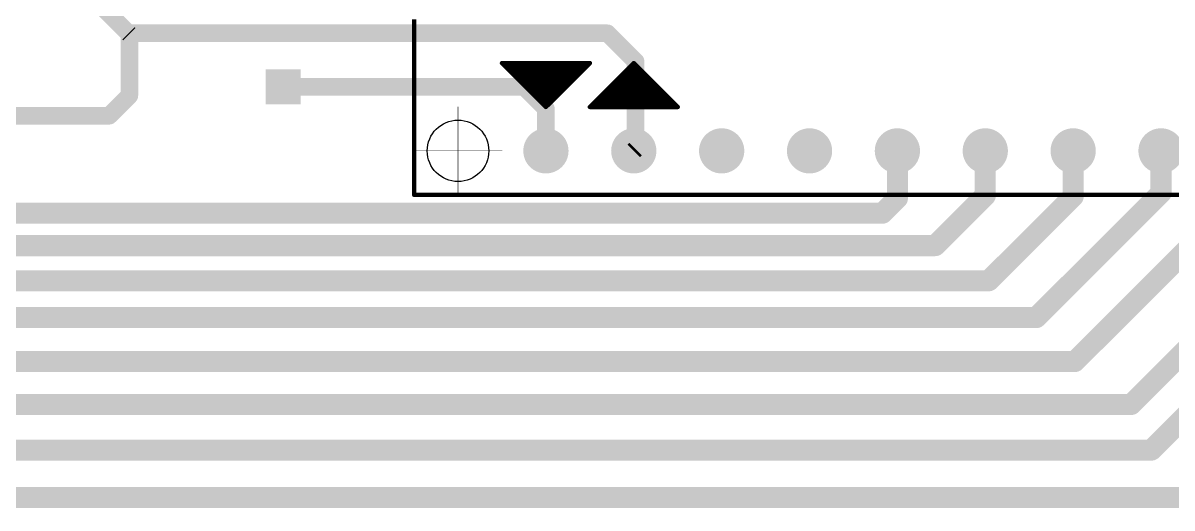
# Model space of a CAD drawing. Extents: x 0 to 165, y 0 to 217.
# Drawn here: x 100.43 to 133.64, y 95.07 to 109.11 of the extents above; entities that cross this region are included whole.
import ezdxf

# ---------------------------------------------------------------- set-up
doc = ezdxf.new("R2010")
doc.units = 0
for name, color, linetype in [('16', 175, 'CONTINUOUS'), ('17', 82, 'CONTINUOUS'), ('18', 82, 'CONTINUOUS'), ('20', 7, 'CONTINUOUS'), ('21', 253, 'CONTINUOUS')]:
    doc.layers.add(name, color=color, linetype=linetype)

# ---------------------------------------------------------------- blocks, each defined once
blk = doc.blocks.new('ROUNDP')
at = {"const_width": 0.5}
blk.add_lwpolyline([(0, -0.25, 1), (0, 0.25, 1), (0, -0.25)], format="xyb", dxfattribs=at)
blk = doc.blocks.new('SQUAREV')
blk.add_solid([(-0.5, -0.5), (0.5, -0.5), (-0.5, 0.5), (0.5, 0.5)])

msp = doc.modelspace()

# ---------------------------------------------------------------- linework, layer by layer
at = {"layer": '16'}
for points, const_width in [([(102.7938, 109.4994), (103.4796, 108.8136)], 0.508), ([(103.4796, 108.8136), (117.3226, 108.8136)], 0.508), ([(103.505, 108.7882), (103.4796, 108.8136)], 0.508), ([(103.505, 107.0102), (103.505, 108.7882)], 0.508), ([(117.3226, 108.8136), (118.1354, 108.0008)], 0.508), ([(118.1354, 108.0008), (118.1354, 105.4608)], 0.508), ([(107.95, 107.2642), (114.9096, 107.2642)], 0.508), ([(114.9096, 107.2642), (115.5446, 106.6292)], 0.508), ([(102.9208, 106.426), (103.505, 107.0102)], 0.508), ([(75.565, 106.426), (102.9208, 106.426)], 0.508), ([(115.5446, 106.6292), (115.5446, 105.41)], 0.508), ([(118.1354, 105.4608), (118.0846, 105.41)], 0.508), ([(125.7046, 105.41), (125.7046, 104.0384)], 0.6096), ([(128.2446, 105.41), (128.2446, 104.1146)], 0.6096), ([(130.7846, 105.41), (130.7846, 104.0892)], 0.6096), ([(133.3246, 105.41), (133.3246, 104.1908)], 0.6096), ([(140.9446, 104.648), (133.0452, 96.7486)], 0.6096), ([(135.8646, 104.3432), (130.8354, 99.314)], 0.6096), ([(125.7046, 104.0384), (125.2728, 103.6066)], 0.6096), ([(128.2446, 104.1146), (126.7968, 102.6668)], 0.6096), ([(130.7846, 104.0892), (128.3462, 101.6508)], 0.6096), ([(133.3246, 104.1908), (129.7178, 100.584)], 0.6096), ([(138.4046, 104.013), (132.461, 98.0694)], 0.6096), ([(125.2728, 103.6066), (76.7842, 103.6066)], 0.6096), ([(126.7968, 102.6668), (79.1972, 102.6668)], 0.6096), ([(128.3462, 101.6508), (82.1944, 101.6508)], 0.6096), ([(129.7178, 100.584), (84.4042, 100.584)], 0.6096), ([(130.8354, 99.314), (86.5378, 99.314)], 0.6096), ([(132.461, 98.0694), (89.027, 98.0694)], 0.6096), ([(133.0452, 96.7486), (91.948, 96.7486)], 0.6096), ([(134.112, 95.377), (94.6658, 95.377)], 0.6096)]:
    msp.add_lwpolyline(points, dxfattribs=dict(at, const_width=const_width))
for points, const_width in [([(103.4796, 108.9406, 1), (103.4796, 108.6866)], 0.254), ([(103.5694, 108.9034, 1), (103.3898, 108.7238)], 0.254), ([(103.632, 108.7882, 1), (103.378, 108.7882)], 0.254), ([(103.3898, 108.7238, 1), (103.5694, 108.9034)], 0.254), ([(103.4152, 108.6984, 1), (103.5948, 108.878)], 0.254), ([(117.4124, 108.9034, 1), (117.2328, 108.7238)], 0.254), ([(117.3226, 108.6866, 1), (117.3226, 108.9406)], 0.254), ([(118.2624, 108.0008, 1), (118.0084, 108.0008)], 0.254), ([(118.0456, 107.911, 1), (118.2252, 108.0906)], 0.254), ([(107.95, 107.3912, 1), (107.95, 107.1372)], 0.254), ([(114.9994, 107.354, 1), (114.8198, 107.1744)], 0.254), ([(114.9096, 107.1372, 1), (114.9096, 107.3912)], 0.254), ([(103.378, 107.0102, 1), (103.632, 107.0102)], 0.254), ([(103.5948, 106.9204, 1), (103.4152, 107.1)], 0.254), ([(102.831, 106.5158, 1), (103.0106, 106.3362)], 0.254), ([(102.9208, 106.299, 1), (102.9208, 106.553)], 0.254), ([(115.6716, 106.6292, 1), (115.4176, 106.6292)], 0.254), ([(115.4548, 106.5394, 1), (115.6344, 106.719)], 0.254), ([(117.9948, 105.4998, 1), (118.1744, 105.3202)], 0.254), ([(118.2252, 105.371, 1), (118.0456, 105.5506)], 0.254), ([(125.857, 105.41, 1), (125.5522, 105.41)], 0.3048), ([(128.397, 105.41, 1), (128.0922, 105.41)], 0.3048), ([(130.937, 105.41, 1), (130.6322, 105.41)], 0.3048), ([(133.477, 105.41, 1), (133.1722, 105.41)], 0.3048), ([(115.4176, 105.41, 1), (115.6716, 105.41)], 0.254), ([(118.0084, 105.4608, 1), (118.2624, 105.4608)], 0.254), ([(125.8124, 103.9306, 1), (125.5968, 104.1462)], 0.3048), ([(128.3524, 104.0068, 1), (128.1368, 104.2224)], 0.3048), ([(130.8924, 103.9814, 1), (130.6768, 104.197)], 0.3048), ([(133.1722, 104.1908, 1), (133.477, 104.1908)], 0.3048), ([(133.4324, 104.083, 1), (133.2168, 104.2986)], 0.3048), ([(125.5522, 104.0384, 1), (125.857, 104.0384)], 0.3048), ([(128.0922, 104.1146, 1), (128.397, 104.1146)], 0.3048), ([(130.6322, 104.0892, 1), (130.937, 104.0892)], 0.3048), ([(125.165, 103.7144, 1), (125.3806, 103.4988)], 0.3048), ([(125.2728, 103.4542, 1), (125.2728, 103.759)], 0.3048), ([(126.7968, 102.5144, 1), (126.7968, 102.8192)], 0.3048), ([(126.689, 102.7746, 1), (126.9046, 102.559)], 0.3048), ([(128.2384, 101.7586, 1), (128.454, 101.543)], 0.3048), ([(128.3462, 101.4984, 1), (128.3462, 101.8032)], 0.3048), ([(129.61, 100.6918, 1), (129.8256, 100.4762)], 0.3048), ([(129.7178, 100.4316, 1), (129.7178, 100.7364)], 0.3048), ([(130.7276, 99.4218, 1), (130.9432, 99.2062)], 0.3048), ([(130.8354, 99.1616, 1), (130.8354, 99.4664)], 0.3048), ([(132.3532, 98.1772, 1), (132.5688, 97.9616)], 0.3048), ([(132.461, 97.917, 1), (132.461, 98.2218)], 0.3048), ([(132.9374, 96.8564, 1), (133.153, 96.6408)], 0.3048), ([(133.0452, 96.5962, 1), (133.0452, 96.901)], 0.3048)]:
    msp.add_lwpolyline(points, format="xyb", dxfattribs=dict(at, const_width=const_width))
at = {"layer": '20'}
msp.add_circle((113.0046, 105.41), 0.889, dxfattribs=at)
at = {"layer": '21'}
for points, const_width in [([(111.7346, 105.41), (111.7346, 109.22)], 0.127), ([(116.8146, 107.95), (114.2746, 107.95)], 0.127), ([(114.2746, 107.95), (115.5446, 106.68)], 0.127), ([(116.8146, 107.95), (114.2746, 107.95)], 0.127), ([(115.5446, 106.68), (116.8146, 107.95)], 0.127), ([(118.0846, 107.95), (116.8146, 106.68)], 0.127), ([(119.3546, 106.68), (118.0846, 107.95)], 0.127), ([(116.6876, 107.823), (114.4016, 107.823)], 0.127), ([(116.5606, 107.696), (114.5286, 107.696)], 0.127), ([(116.4336, 107.569), (114.6556, 107.569)], 0.127), ([(118.4656, 107.569), (117.7036, 107.569)], 0.127), ([(118.3386, 107.696), (117.8306, 107.696)], 0.127), ([(118.2116, 107.823), (117.9576, 107.823)], 0.127), ([(116.3066, 107.442), (114.7826, 107.442)], 0.127), ([(116.1796, 107.315), (114.9096, 107.315)], 0.127), ([(118.7196, 107.315), (117.4496, 107.315)], 0.127), ([(118.5926, 107.442), (117.5766, 107.442)], 0.127), ([(116.0526, 107.188), (115.0366, 107.188)], 0.127), ([(115.9256, 107.061), (115.1636, 107.061)], 0.127), ([(115.7986, 106.934), (115.2906, 106.934)], 0.127), ([(119.1006, 106.934), (117.0686, 106.934)], 0.127), ([(118.9736, 107.061), (117.1956, 107.061)], 0.127), ([(118.8466, 107.188), (117.3226, 107.188)], 0.127), ([(113.0046, 106.68), (113.0046, 104.14)], 0.0159), ([(115.6716, 106.807), (115.4176, 106.807)], 0.127), ([(116.8146, 106.68), (119.3546, 106.68)], 0.127), ([(119.2276, 106.807), (116.9416, 106.807)], 0.127), ([(111.7346, 104.14), (111.7346, 105.41)], 0.127), ([(114.2746, 105.41), (111.7346, 105.41)], 0.0159), ([(113.0046, 104.14), (111.7346, 104.14)], 0.127), ([(154.9146, 104.14), (113.0046, 104.14)], 0.127)]:
    msp.add_lwpolyline(points, dxfattribs=dict(at, const_width=const_width))
for points, const_width in [([(114.2971, 107.9725, 1), (114.2521, 107.9275)], 0.0635), ([(114.2746, 107.9818, 1), (114.2746, 107.9183)], 0.0635), ([(114.2746, 107.9818, 1), (114.2746, 107.9183)], 0.0635), ([(116.8371, 107.9275, 1), (116.7921, 107.9725)], 0.0635), ([(116.8146, 107.9183, 1), (116.8146, 107.9818)], 0.0635), ([(116.8146, 107.9183, 1), (116.8146, 107.9818)], 0.0635), ([(118.1071, 107.9725, 1), (118.0621, 107.9275)], 0.0635), ([(118.1071, 107.9275, 1), (118.0621, 107.9725)], 0.0635), ([(114.4016, 107.8548, 1), (114.4016, 107.7913)], 0.0635), ([(114.5286, 107.7278, 1), (114.5286, 107.6643)], 0.0635), ([(114.6556, 107.6008, 1), (114.6556, 107.5373)], 0.0635), ([(116.4336, 107.5373, 1), (116.4336, 107.6008)], 0.0635), ([(116.5606, 107.6643, 1), (116.5606, 107.7278)], 0.0635), ([(116.6876, 107.7913, 1), (116.6876, 107.8548)], 0.0635), ([(117.7036, 107.6008, 1), (117.7036, 107.5373)], 0.0635), ([(117.8306, 107.7278, 1), (117.8306, 107.6643)], 0.0635), ([(117.9576, 107.8548, 1), (117.9576, 107.7913)], 0.0635), ([(118.2116, 107.7913, 1), (118.2116, 107.8548)], 0.0635), ([(118.3386, 107.6643, 1), (118.3386, 107.7278)], 0.0635), ([(118.4656, 107.5373, 1), (118.4656, 107.6008)], 0.0635), ([(114.7826, 107.4738, 1), (114.7826, 107.4103)], 0.0635), ([(114.9096, 107.3468, 1), (114.9096, 107.2833)], 0.0635), ([(116.1796, 107.2833, 1), (116.1796, 107.3468)], 0.0635), ([(116.3066, 107.4103, 1), (116.3066, 107.4738)], 0.0635), ([(117.4496, 107.3468, 1), (117.4496, 107.2833)], 0.0635), ([(117.5766, 107.4738, 1), (117.5766, 107.4103)], 0.0635), ([(118.5926, 107.4103, 1), (118.5926, 107.4738)], 0.0635), ([(118.7196, 107.2833, 1), (118.7196, 107.3468)], 0.0635), ([(115.0366, 107.2198, 1), (115.0366, 107.1562)], 0.0635), ([(115.1636, 107.0928, 1), (115.1636, 107.0293)], 0.0635), ([(115.2906, 106.9658, 1), (115.2906, 106.9023)], 0.0635), ([(115.7986, 106.9023, 1), (115.7986, 106.9658)], 0.0635), ([(115.9256, 107.0293, 1), (115.9256, 107.0928)], 0.0635), ([(116.0526, 107.1562, 1), (116.0526, 107.2198)], 0.0635), ([(117.0686, 106.9658, 1), (117.0686, 106.9023)], 0.0635), ([(117.1956, 107.0928, 1), (117.1956, 107.0293)], 0.0635), ([(117.3226, 107.2198, 1), (117.3226, 107.1562)], 0.0635), ([(118.8466, 107.1562, 1), (118.8466, 107.2198)], 0.0635), ([(118.9736, 107.0293, 1), (118.9736, 107.0928)], 0.0635), ([(119.1006, 106.9023, 1), (119.1006, 106.9658)], 0.0635), ([(113.0086, 106.68, 1), (113.0006, 106.68)], 0.0079), ([(115.4176, 106.8388, 1), (115.4176, 106.7752)], 0.0635), ([(115.5221, 106.7025, 1), (115.5671, 106.6575)], 0.0635), ([(115.5221, 106.6575, 1), (115.5671, 106.7025)], 0.0635), ([(115.6716, 106.7752, 1), (115.6716, 106.8388)], 0.0635), ([(116.7921, 106.7025, 1), (116.8371, 106.6575)], 0.0635), ([(116.8146, 106.7118, 1), (116.8146, 106.6483)], 0.0635), ([(116.9416, 106.8388, 1), (116.9416, 106.7752)], 0.0635), ([(119.2276, 106.7752, 1), (119.2276, 106.8388)], 0.0635), ([(119.3321, 106.6575, 1), (119.3771, 106.7025)], 0.0635), ([(119.3546, 106.6483, 1), (119.3546, 106.7118)], 0.0635), ([(111.7664, 105.41, 1), (111.7028, 105.41)], 0.0635), ([(111.7028, 105.41, 1), (111.7664, 105.41)], 0.0635), ([(111.7346, 105.414, 1), (111.7346, 105.406)], 0.0079), ([(114.2746, 105.406, 1), (114.2746, 105.414)], 0.0079), ([(111.7346, 104.1718, 1), (111.7346, 104.1082)], 0.0635), ([(111.7028, 104.14, 1), (111.7664, 104.14)], 0.0635), ([(113.0046, 104.1718, 1), (113.0046, 104.1082)], 0.0635), ([(113.0046, 104.1082, 1), (113.0046, 104.1718)], 0.0635), ([(113.0006, 104.14, 1), (113.0086, 104.14)], 0.0079)]:
    msp.add_lwpolyline(points, format="xyb", dxfattribs=dict(at, const_width=const_width))

# ---------------------------------------------------------------- block references
at = {"layer": '17', "xscale": 1.308, "yscale": 1.308, "rotation": 180}
for p in [(115.5446, 105.41), (118.0846, 105.41), (120.6246, 105.41), (123.1646, 105.41), (125.7046, 105.41), (128.2446, 105.41), (130.7846, 105.41), (133.3246, 105.41)]:
    msp.add_blockref('ROUNDP', p, dxfattribs=at)
at = {"layer": '18', "xscale": 1.0064, "yscale": 1.0064}
msp.add_blockref('SQUAREV', (107.95, 107.2642), dxfattribs=at)

doc.saveas('drawing.dxf')
